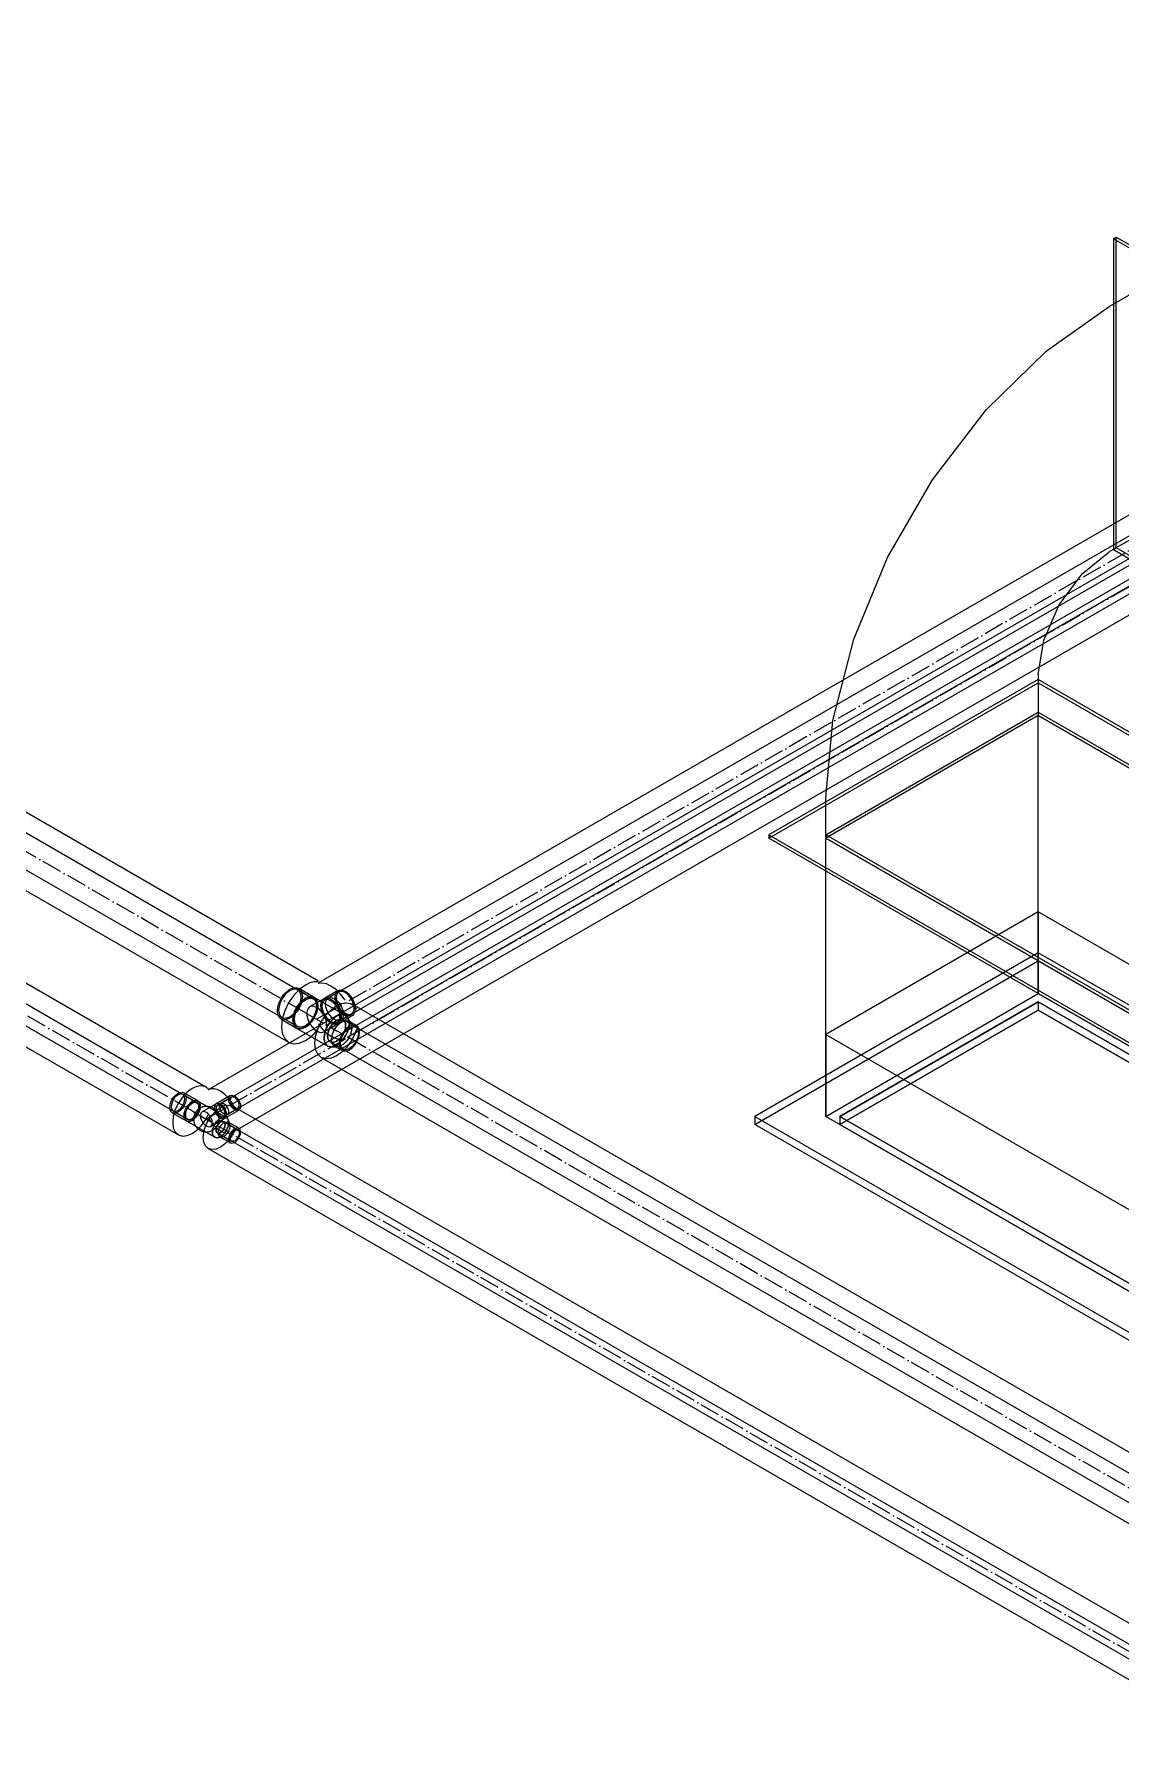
# Model space of a CAD drawing. Header units: millimetres. Extents: x -88595 to 880822, y -1054509 to -148035.
# Drawn here: x 435260 to 435802, y -327239 to -326387 of the extents above; entities that cross this region are included whole.
import ezdxf

# ---------------------------------------------------------------- set-up
doc = ezdxf.new("R2010")
doc.units = ezdxf.units.MM
doc.linetypes.add('$12$ADSK_Осевая', pattern=[14, 10, -2, 0, -2])
for name, color, linetype, lineweight in [('Воздуховоды', 7, 'Continuous', 18), ('Изоляция', 7, 'Continuous', 18), ('Трубопровод', 7, 'Continuous', 18), ('Трубопроводы', 7, 'Continuous', 18)]:
    doc.layers.add(name, color=color, linetype=linetype, lineweight=lineweight)

# ---------------------------------------------------------------- blocks, each defined once
blk = doc.blocks.new('$0$ADSK_МедьПайка_Тройник - Тройник медный-3267817-В_ОВ3_3')
at = {"layer": 'Трубопроводы', "color": 190, "true_color": 0x8000ff}
for p, q in [((-4716.91, 3744.16), (-4722.22, 3747.23)), ((-4716.42, 3745.02), (-4721.72, 3748.08)), ((-4715.15, 3743.14), (-4716.91, 3744.16)), ((-4714.65, 3744), (-4716.42, 3745.02)), ((-4700.51, 3735.84), (-4714.65, 3744)), ((-4705.47, 3742.63), (-4712.54, 3738.55)), ((-4698.4, 3746.71), (-4705.47, 3742.63)), ((-4697.9, 3745.85), (-4703.2, 3742.79)), ((-4700.03, 3737.29), (-4694.73, 3740.35)), ((-4727.47, 3738.12), (-4722.17, 3735.06)), ((-4726.98, 3738.98), (-4721.67, 3735.92)), ((-4722.17, 3735.06), (-4720.4, 3734.04)), ((-4721.67, 3735.92), (-4719.91, 3734.9)), ((-4720.4, 3734.04), (-4706.26, 3725.88)), ((-4708.37, 3731.33), (-4701.3, 3735.41)), ((-4700.03, 3732.58), (-4701.8, 3733.61)), ((-4701.3, 3735.41), (-4694.23, 3739.5)), ((-4694.73, 3729.52), (-4700.03, 3732.58)), ((-4694.23, 3730.38), (-4699.53, 3733.44)), ((-4698.82, 3732.52), (-4699.52, 3734.56)), ((-4704.97, 3728.11), (-4703.2, 3727.09)), ((-4704.66, 3725.66), (-4702.54, 3726.07)), ((-4703.7, 3726.23), (-4698.4, 3723.17)), ((-4703.2, 3727.09), (-4697.9, 3724.02))]:
    blk.add_line(p, q, dxfattribs=at)
for points in [[(-4728.66, 3740.76, 0), (-4728.52, 3742.05, 0), (-4728.12, 3743.42, 0), (-4727.47, 3744.76, 0), (-4726.63, 3746, 0), (-4725.65, 3747.03, 0), (-4724.6, 3747.8, 0), (-4723.54, 3748.25, 0), (-4722.56, 3748.34, 0), (-4721.72, 3748.08, 0), (-4721.08, 3747.48, 0), (-4720.67, 3746.59, 0), (-4720.53, 3745.45, 0)], [(-4720.53, 3745.45, 0), (-4720.67, 3744.16, 0), (-4721.08, 3742.79, 0), (-4721.72, 3741.44, 0), (-4722.56, 3740.21, 0), (-4723.54, 3739.18, 0), (-4724.6, 3738.41, 0), (-4725.65, 3737.96, 0), (-4726.63, 3737.86, 0), (-4727.47, 3738.12, 0), (-4728.12, 3738.72, 0), (-4728.52, 3739.62, 0), (-4728.66, 3740.76, 0)], [(-4721.23, 3745.05, 0), (-4721.35, 3745.99, 0), (-4721.68, 3746.73, 0), (-4722.22, 3747.23, 0), (-4722.91, 3747.44, 0), (-4723.73, 3747.36, 0), (-4724.6, 3746.99, 0), (-4725.47, 3746.35, 0), (-4726.28, 3745.5, 0), (-4726.98, 3744.48, 0), (-4727.51, 3743.36, 0), (-4727.85, 3742.23, 0), (-4727.96, 3741.16, 0)], [(-4727.96, 3741.16, 0), (-4727.85, 3740.22, 0), (-4727.51, 3739.48, 0), (-4726.98, 3738.98, 0), (-4726.28, 3738.77, 0), (-4725.47, 3738.85, 0), (-4724.6, 3739.22, 0), (-4723.73, 3739.85, 0), (-4722.91, 3740.71, 0), (-4722.22, 3741.73, 0), (-4721.68, 3742.84, 0), (-4721.35, 3743.97, 0), (-4721.23, 3745.05, 0)], [(-4721.59, 3736.67, 0), (-4721.45, 3737.97, 0), (-4721.05, 3739.34, 0), (-4720.4, 3740.68, 0), (-4719.56, 3741.91, 0), (-4718.58, 3742.95, 0), (-4717.53, 3743.72, 0), (-4716.47, 3744.16, 0), (-4715.49, 3744.26, 0), (-4714.65, 3744, 0), (-4714, 3743.4, 0), (-4713.6, 3742.5, 0), (-4713.46, 3741.37, 0)], [(-4713.46, 3741.37, 0), (-4713.6, 3742.5, 0), (-4714, 3743.4, 0), (-4714.65, 3744, 0), (-4715.49, 3744.26, 0), (-4716.47, 3744.16, 0), (-4717.53, 3743.72, 0), (-4718.58, 3742.95, 0), (-4719.56, 3741.91, 0), (-4720.4, 3740.68, 0), (-4721.05, 3739.34, 0), (-4721.45, 3737.97, 0), (-4721.59, 3736.67, 0)], [(-4713.46, 3741.37, 0), (-4713.6, 3740.07, 0), (-4714, 3738.71, 0), (-4714.65, 3737.36, 0), (-4715.49, 3736.13, 0), (-4716.47, 3735.09, 0), (-4717.53, 3734.33, 0), (-4718.58, 3733.88, 0), (-4719.56, 3733.78, 0), (-4720.4, 3734.04, 0), (-4721.05, 3734.64, 0), (-4721.45, 3735.54, 0), (-4721.59, 3736.67, 0)], [(-4721.59, 3736.67, 0), (-4721.45, 3735.54, 0), (-4721.05, 3734.64, 0), (-4720.4, 3734.04, 0), (-4719.56, 3733.78, 0), (-4718.58, 3733.88, 0), (-4717.53, 3734.33, 0), (-4716.47, 3735.09, 0), (-4715.49, 3736.13, 0), (-4714.65, 3737.36, 0), (-4714, 3738.71, 0), (-4713.6, 3740.07, 0), (-4713.46, 3741.37, 0)], [(-4720.89, 3737.08, 0), (-4720.78, 3738.15, 0), (-4720.44, 3739.28, 0), (-4719.91, 3740.39, 0), (-4719.21, 3741.41, 0), (-4718.4, 3742.27, 0), (-4717.53, 3742.91, 0), (-4716.65, 3743.28, 0), (-4715.84, 3743.36, 0), (-4715.15, 3743.14, 0), (-4714.61, 3742.65, 0), (-4714.27, 3741.9, 0), (-4714.16, 3740.96, 0)], [(-4714.16, 3740.96, 0), (-4714.27, 3739.89, 0), (-4714.61, 3738.76, 0), (-4715.15, 3737.65, 0), (-4715.84, 3736.63, 0), (-4716.65, 3735.77, 0), (-4717.53, 3735.13, 0), (-4718.4, 3734.76, 0), (-4719.21, 3734.68, 0), (-4719.91, 3734.9, 0), (-4720.44, 3735.39, 0), (-4720.78, 3736.14, 0), (-4720.89, 3737.08, 0)], [(-4704.1, 3734.94, 0), (-4704.11, 3735.16, 0), (-4704.12, 3735.4, 0), (-4704.14, 3735.64, 0), (-4704.18, 3735.89, 0), (-4704.22, 3736.16, 0), (-4704.28, 3736.43, 0), (-4704.36, 3736.71, 0), (-4704.45, 3737, 0), (-4704.56, 3737.3, 0), (-4704.7, 3737.61, 0), (-4704.85, 3737.93, 0), (-4705.03, 3738.24, 0), (-4705.24, 3738.56, 0), (-4705.47, 3738.88, 0), (-4705.74, 3739.19, 0), (-4706.03, 3739.49, 0), (-4706.34, 3739.78, 0), (-4706.68, 3740.04, 0), (-4707.04, 3740.29, 0), (-4707.42, 3740.52, 0), (-4707.81, 3740.71, 0), (-4708.21, 3740.88, 0), (-4708.62, 3741.02, 0), (-4709.03, 3741.13, 0), (-4709.43, 3741.2, 0), (-4709.82, 3741.26, 0), (-4710.2, 3741.28, 0), (-4710.57, 3741.29, 0), (-4710.93, 3741.27, 0), (-4711.26, 3741.24, 0), (-4711.58, 3741.19, 0), (-4711.89, 3741.12, 0), (-4712.18, 3741.05, 0), (-4712.45, 3740.97, 0), (-4712.7, 3740.88, 0), (-4712.94, 3740.78, 0), (-4713.17, 3740.68, 0), (-4713.38, 3740.58, 0), (-4713.58, 3740.47, 0), (-4713.77, 3740.36, 0), (-4713.94, 3740.24, 0), (-4714.11, 3740.13, 0), (-4714.27, 3740.02, 0), (-4714.42, 3739.9, 0), (-4714.56, 3739.78, 0), (-4714.69, 3739.67, 0), (-4714.82, 3739.55, 0), (-4714.94, 3739.43, 0), (-4715.05, 3739.32, 0), (-4715.16, 3739.2, 0), (-4715.27, 3739.08, 0), (-4715.37, 3738.96, 0), (-4715.46, 3738.84, 0), (-4715.56, 3738.72, 0), (-4715.64, 3738.6, 0), (-4715.73, 3738.48, 0), (-4715.81, 3738.35, 0), (-4715.89, 3738.23, 0), (-4715.96, 3738.1, 0), (-4716.03, 3737.97, 0), (-4716.1, 3737.84, 0), (-4716.17, 3737.71, 0), (-4716.23, 3737.58, 0), (-4716.29, 3737.44, 0), (-4716.35, 3737.3, 0), (-4716.4, 3737.16, 0), (-4716.46, 3737.01, 0), (-4716.51, 3736.86, 0), (-4716.55, 3736.7, 0), (-4716.6, 3736.54, 0), (-4716.64, 3736.38, 0), (-4716.68, 3736.21, 0), (-4716.71, 3736.03, 0), (-4716.74, 3735.85, 0), (-4716.76, 3735.67, 0), (-4716.78, 3735.47, 0), (-4716.8, 3735.27, 0), (-4716.8, 3735.06, 0), (-4716.8, 3734.94, 0)], [(-4700.44, 3737.32, 0), (-4700.54, 3738.26, 0), (-4700.83, 3739.25, 0), (-4701.3, 3740.22, 0), (-4701.91, 3741.12, 0), (-4702.62, 3741.87, 0), (-4703.38, 3742.42, 0), (-4704.15, 3742.75, 0), (-4704.86, 3742.82, 0), (-4705.47, 3742.63, 0), (-4705.93, 3742.19, 0), (-4706.23, 3741.54, 0), (-4706.33, 3740.72, 0)], [(-4706.33, 3740.72, 0), (-4706.23, 3741.54, 0), (-4705.93, 3742.19, 0), (-4705.47, 3742.63, 0), (-4704.86, 3742.82, 0), (-4704.15, 3742.75, 0), (-4703.38, 3742.42, 0), (-4702.62, 3741.87, 0), (-4701.91, 3741.12, 0), (-4701.3, 3740.22, 0), (-4700.83, 3739.25, 0), (-4700.54, 3738.26, 0), (-4700.44, 3737.32, 0)], [(-4706.33, 3740.72, 0), (-4706.23, 3739.78, 0), (-4705.93, 3738.79, 0), (-4705.47, 3737.82, 0), (-4704.86, 3736.93, 0), (-4704.15, 3736.18, 0), (-4703.38, 3735.62, 0), (-4702.62, 3735.3, 0), (-4701.91, 3735.23, 0), (-4701.3, 3735.41, 0), (-4700.83, 3735.85, 0), (-4700.54, 3736.5, 0), (-4700.44, 3737.32, 0)], [(-4700.44, 3737.32, 0), (-4700.54, 3736.5, 0), (-4700.83, 3735.85, 0), (-4701.3, 3735.41, 0), (-4701.91, 3735.23, 0), (-4702.62, 3735.3, 0), (-4703.38, 3735.62, 0), (-4704.15, 3736.18, 0), (-4704.86, 3736.93, 0), (-4705.47, 3737.82, 0), (-4705.93, 3738.79, 0), (-4706.23, 3739.78, 0), (-4706.33, 3740.72, 0)], [(-4703.86, 3741.34, 0), (-4703.78, 3741.96, 0), (-4703.56, 3742.46, 0), (-4703.2, 3742.79, 0), (-4702.74, 3742.93, 0), (-4702.2, 3742.88, 0), (-4701.62, 3742.63, 0), (-4701.03, 3742.21, 0), (-4700.49, 3741.64, 0), (-4700.03, 3740.96, 0), (-4699.67, 3740.21, 0), (-4699.45, 3739.46, 0), (-4699.37, 3738.75, 0)], [(-4699.37, 3738.75, 0), (-4699.45, 3738.12, 0), (-4699.67, 3737.62, 0), (-4700.03, 3737.29, 0), (-4700.49, 3737.15, 0), (-4701.03, 3737.2, 0), (-4701.62, 3737.45, 0), (-4702.2, 3737.87, 0), (-4702.74, 3738.44, 0), (-4703.2, 3739.12, 0), (-4703.56, 3739.87, 0), (-4703.78, 3740.62, 0), (-4703.86, 3741.34, 0)], [(-4699.26, 3744.8, 0), (-4699.16, 3745.63, 0), (-4698.86, 3746.28, 0), (-4698.4, 3746.71, 0), (-4697.79, 3746.9, 0), (-4697.07, 3746.83, 0), (-4696.31, 3746.5, 0), (-4695.55, 3745.95, 0), (-4694.84, 3745.2, 0), (-4694.23, 3744.31, 0), (-4693.76, 3743.33, 0), (-4693.47, 3742.34, 0), (-4693.37, 3741.4, 0)], [(-4693.37, 3741.4, 0), (-4693.47, 3740.58, 0), (-4693.76, 3739.93, 0), (-4694.23, 3739.5, 0), (-4694.84, 3739.31, 0), (-4695.55, 3739.38, 0), (-4696.31, 3739.7, 0), (-4697.07, 3740.26, 0), (-4697.79, 3741.01, 0), (-4698.4, 3741.9, 0), (-4698.86, 3742.88, 0), (-4699.16, 3743.87, 0), (-4699.26, 3744.8, 0)], [(-4694.07, 3741.81, 0), (-4694.14, 3742.52, 0), (-4694.37, 3743.28, 0), (-4694.73, 3744.02, 0), (-4695.19, 3744.7, 0), (-4695.73, 3745.27, 0), (-4696.31, 3745.7, 0), (-4696.89, 3745.94, 0), (-4697.44, 3746, 0), (-4697.9, 3745.85, 0), (-4698.26, 3745.52, 0), (-4698.48, 3745.03, 0), (-4698.56, 3744.4, 0)], [(-4698.56, 3744.4, 0), (-4698.48, 3743.68, 0), (-4698.26, 3742.93, 0), (-4697.9, 3742.19, 0), (-4697.44, 3741.51, 0), (-4696.89, 3740.93, 0), (-4696.31, 3740.51, 0), (-4695.73, 3740.26, 0), (-4695.19, 3740.21, 0), (-4694.73, 3740.35, 0), (-4694.37, 3740.68, 0), (-4694.14, 3741.18, 0), (-4694.07, 3741.81, 0)], [(-4716.8, 3734.94, 0), (-4716.8, 3734.71, 0), (-4716.79, 3734.48, 0), (-4716.77, 3734.24, 0), (-4716.73, 3733.98, 0), (-4716.69, 3733.72, 0), (-4716.63, 3733.45, 0), (-4716.55, 3733.16, 0), (-4716.46, 3732.87, 0), (-4716.35, 3732.57, 0), (-4716.21, 3732.26, 0), (-4716.06, 3731.95, 0), (-4715.88, 3731.63, 0), (-4715.67, 3731.32, 0), (-4715.44, 3731, 0), (-4715.17, 3730.69, 0), (-4714.88, 3730.39, 0), (-4714.57, 3730.1, 0), (-4714.23, 3729.83, 0), (-4713.87, 3729.58, 0), (-4713.49, 3729.36, 0), (-4713.1, 3729.16, 0), (-4712.7, 3729, 0), (-4712.29, 3728.86, 0), (-4711.88, 3728.75, 0), (-4711.48, 3728.67, 0), (-4711.09, 3728.62, 0), (-4710.71, 3728.59, 0), (-4710.34, 3728.59, 0), (-4709.98, 3728.61, 0), (-4709.65, 3728.64, 0), (-4709.32, 3728.69, 0), (-4709.02, 3728.75, 0), (-4708.73, 3728.83, 0), (-4708.46, 3728.91, 0), (-4708.21, 3729, 0), (-4707.97, 3729.1, 0), (-4707.74, 3729.2, 0), (-4707.53, 3729.3, 0), (-4707.33, 3729.41, 0), (-4707.14, 3729.52, 0), (-4706.97, 3729.63, 0), (-4706.8, 3729.75, 0), (-4706.64, 3729.86, 0), (-4706.49, 3729.98, 0), (-4706.35, 3730.09, 0), (-4706.22, 3730.21, 0), (-4706.09, 3730.33, 0), (-4705.97, 3730.44, 0), (-4705.85, 3730.56, 0), (-4705.74, 3730.68, 0), (-4705.64, 3730.8, 0), (-4705.54, 3730.92, 0), (-4705.44, 3731.04, 0), (-4705.35, 3731.16, 0), (-4705.27, 3731.28, 0), (-4705.18, 3731.4, 0), (-4705.1, 3731.52, 0), (-4705.02, 3731.65, 0), (-4704.95, 3731.78, 0), (-4704.88, 3731.9, 0), (-4704.81, 3732.03, 0), (-4704.74, 3732.17, 0), (-4704.68, 3732.3, 0), (-4704.62, 3732.44, 0), (-4704.56, 3732.58, 0), (-4704.5, 3732.72, 0), (-4704.45, 3732.87, 0), (-4704.4, 3733.02, 0), (-4704.36, 3733.17, 0), (-4704.31, 3733.33, 0), (-4704.27, 3733.5, 0), (-4704.23, 3733.67, 0), (-4704.2, 3733.84, 0), (-4704.17, 3734.02, 0), (-4704.15, 3734.21, 0), (-4704.13, 3734.41, 0), (-4704.11, 3734.61, 0), (-4704.11, 3734.82, 0), (-4704.1, 3734.94, 0)], [(-4707.51, 3733.24, 0), (-4707.61, 3734.18, 0), (-4707.9, 3735.17, 0), (-4708.37, 3736.14, 0), (-4708.98, 3737.03, 0), (-4709.69, 3737.78, 0), (-4710.45, 3738.34, 0), (-4711.22, 3738.66, 0), (-4711.93, 3738.73, 0), (-4712.54, 3738.55, 0), (-4713.01, 3738.11, 0), (-4713.3, 3737.46, 0), (-4713.4, 3736.64, 0)], [(-4713.4, 3736.64, 0), (-4713.3, 3735.7, 0), (-4713.01, 3734.71, 0), (-4712.54, 3733.74, 0), (-4711.93, 3732.84, 0), (-4711.22, 3732.09, 0), (-4710.45, 3731.54, 0), (-4709.69, 3731.21, 0), (-4708.98, 3731.14, 0), (-4708.37, 3731.33, 0), (-4707.9, 3731.77, 0), (-4707.61, 3732.42, 0), (-4707.51, 3733.24, 0)], [(-4699.32, 3733.2, 0), (-4699.46, 3734.34, 0), (-4699.86, 3735.24, 0), (-4700.51, 3735.84, 0), (-4701.35, 3736.1, 0), (-4702.33, 3736, 0), (-4703.38, 3735.55, 0), (-4704.44, 3734.78, 0), (-4705.42, 3733.75, 0), (-4706.26, 3732.52, 0), (-4706.9, 3731.17, 0), (-4707.31, 3729.8, 0), (-4707.45, 3728.51, 0)], [(-4707.45, 3728.51, 0), (-4707.31, 3729.8, 0), (-4706.9, 3731.17, 0), (-4706.26, 3732.52, 0), (-4705.42, 3733.75, 0), (-4704.44, 3734.78, 0), (-4703.38, 3735.55, 0), (-4702.33, 3736, 0), (-4701.35, 3736.1, 0), (-4700.51, 3735.84, 0), (-4699.86, 3735.24, 0), (-4699.46, 3734.34, 0), (-4699.32, 3733.2, 0)], [(-4707.45, 3728.51, 0), (-4707.31, 3727.37, 0), (-4706.9, 3726.48, 0), (-4706.26, 3725.88, 0), (-4705.42, 3725.62, 0), (-4704.44, 3725.71, 0), (-4703.38, 3726.16, 0), (-4702.33, 3726.93, 0), (-4701.35, 3727.96, 0), (-4700.51, 3729.2, 0), (-4699.86, 3730.54, 0), (-4699.46, 3731.91, 0), (-4699.32, 3733.2, 0)], [(-4699.32, 3733.2, 0), (-4699.46, 3731.91, 0), (-4699.86, 3730.54, 0), (-4700.51, 3729.2, 0), (-4701.35, 3727.96, 0), (-4702.33, 3726.93, 0), (-4703.38, 3726.16, 0), (-4704.44, 3725.71, 0), (-4705.42, 3725.62, 0), (-4706.26, 3725.88, 0), (-4706.9, 3726.48, 0), (-4707.31, 3727.37, 0), (-4707.45, 3728.51, 0)], [(-4701.14, 3732.15, 0), (-4701.22, 3732.78, 0), (-4701.44, 3733.27, 0), (-4701.8, 3733.61, 0), (-4702.26, 3733.75, 0), (-4702.8, 3733.7, 0), (-4703.38, 3733.45, 0), (-4703.96, 3733.02, 0), (-4704.51, 3732.45, 0), (-4704.97, 3731.77, 0), (-4705.33, 3731.03, 0), (-4705.55, 3730.27, 0), (-4705.63, 3729.56, 0)], [(-4705.63, 3729.56, 0), (-4705.55, 3728.93, 0), (-4705.33, 3728.44, 0), (-4704.97, 3728.11, 0), (-4704.51, 3727.96, 0), (-4703.96, 3728.02, 0), (-4703.38, 3728.26, 0), (-4702.8, 3728.69, 0), (-4702.26, 3729.26, 0), (-4701.8, 3729.94, 0), (-4701.44, 3730.68, 0), (-4701.22, 3731.44, 0), (-4701.14, 3732.15, 0)], [(-4704.56, 3728.13, 0), (-4704.38, 3729.4, 0), (-4703.87, 3730.72, 0), (-4703.09, 3731.93, 0), (-4702.13, 3732.89, 0), (-4701.1, 3733.48, 0), (-4700.14, 3733.63, 0), (-4699.36, 3733.32, 0), (-4698.85, 3732.6, 0), (-4698.67, 3731.54, 0)], [(-4698.67, 3731.54, 0), (-4698.85, 3730.27, 0), (-4699.36, 3728.95, 0), (-4700.14, 3727.74, 0), (-4701.1, 3726.78, 0), (-4702.13, 3726.19, 0), (-4703.09, 3726.04, 0), (-4703.87, 3726.35, 0), (-4704.38, 3727.07, 0), (-4704.56, 3728.13, 0)], [(-4693.37, 3728.47, 0), (-4693.47, 3729.3, 0), (-4693.76, 3729.95, 0), (-4694.23, 3730.38, 0), (-4694.84, 3730.57, 0), (-4695.55, 3730.5, 0), (-4696.31, 3730.17, 0), (-4697.07, 3729.62, 0), (-4697.79, 3728.87, 0), (-4698.4, 3727.98, 0), (-4698.86, 3727, 0), (-4699.16, 3726.01, 0), (-4699.26, 3725.07, 0)], [(-4699.26, 3725.07, 0), (-4699.16, 3724.25, 0), (-4698.86, 3723.6, 0), (-4698.4, 3723.17, 0), (-4697.79, 3722.98, 0), (-4697.07, 3723.05, 0), (-4696.31, 3723.37, 0), (-4695.55, 3723.93, 0), (-4694.84, 3724.68, 0), (-4694.23, 3725.57, 0), (-4693.76, 3726.55, 0), (-4693.47, 3727.54, 0), (-4693.37, 3728.47, 0)], [(-4698.56, 3725.48, 0), (-4698.48, 3726.19, 0), (-4698.26, 3726.95, 0), (-4697.9, 3727.69, 0), (-4697.44, 3728.37, 0), (-4696.89, 3728.94, 0), (-4696.31, 3729.37, 0), (-4695.73, 3729.61, 0), (-4695.19, 3729.67, 0), (-4694.73, 3729.52, 0), (-4694.37, 3729.19, 0), (-4694.14, 3728.7, 0), (-4694.07, 3728.07, 0)], [(-4694.07, 3728.07, 0), (-4694.14, 3727.35, 0), (-4694.37, 3726.6, 0), (-4694.73, 3725.86, 0), (-4695.19, 3725.18, 0), (-4695.73, 3724.6, 0), (-4696.31, 3724.18, 0), (-4696.89, 3723.93, 0), (-4697.44, 3723.88, 0), (-4697.9, 3724.02, 0), (-4698.26, 3724.35, 0), (-4698.48, 3724.85, 0), (-4698.56, 3725.48, 0)]]:
    blk.add_polyline3d(points, dxfattribs=at)
blk = doc.blocks.new('$0$ADSK_МедьПайка_Тройник - Тройник медный-3267808-В_ОВ3_3')
at = {"layer": 'Трубопроводы', "color": 134, "true_color": 0x00a6a6}
for p, q in [((-4658.45, 3795.73), (-4664.82, 3799.41)), ((-4658.01, 3796.5), (-4664.37, 3800.18)), ((-4651.86, 3795.06), (-4658.93, 3790.98)), ((-4657.04, 3794.92), (-4658.45, 3795.73)), ((-4656.6, 3795.69), (-4658.01, 3796.5)), ((-4641.04, 3786.71), (-4656.6, 3795.69)), ((-4644.79, 3799.14), (-4651.86, 3795.06)), ((-4644.39, 3798.44), (-4649.69, 3795.38)), ((-4673.2, 3784.88), (-4666.84, 3781.21)), ((-4672.76, 3785.66), (-4666.39, 3781.98)), ((-4651.77, 3778.57), (-4644.7, 3782.66)), ((-4644.7, 3782.66), (-4637.63, 3786.74)), ((-4643.34, 3784.38), (-4638.04, 3787.44)), ((-4639.8, 3783.13), (-4642.28, 3784.56)), ((-4638.4, 3782.77), (-4639.81, 3785.4)), ((-4635.91, 3780.88), (-4639.8, 3783.13)), ((-4635.51, 3781.59), (-4639.4, 3783.83)), ((-4666.84, 3781.21), (-4665.43, 3780.39)), ((-4666.39, 3781.98), (-4664.98, 3781.16)), ((-4665.43, 3780.39), (-4649.87, 3771.41)), ((-4648.63, 3773.56), (-4646.15, 3772.13)), ((-4648.12, 3771), (-4645.14, 3771.1)), ((-4646.56, 3771.43), (-4642.67, 3769.18)), ((-4646.15, 3772.13), (-4642.26, 3769.89))]:
    blk.add_line(p, q, dxfattribs=at)
for points in [[(-4675.03, 3788.93, 0), (-4674.82, 3790.92, 0), (-4674.2, 3793.01, 0), (-4673.2, 3795.08, 0), (-4671.91, 3796.97, 0), (-4670.4, 3798.56, 0), (-4668.79, 3799.74, 0), (-4667.17, 3800.43, 0), (-4665.67, 3800.58, 0), (-4664.37, 3800.18, 0), (-4663.38, 3799.26, 0), (-4662.76, 3797.88, 0), (-4662.54, 3796.14, 0)], [(-4663.17, 3795.77, 0), (-4663.37, 3797.34, 0), (-4663.93, 3798.58, 0), (-4664.82, 3799.41, 0), (-4665.98, 3799.77, 0), (-4667.34, 3799.63, 0), (-4668.79, 3799.01, 0), (-4670.24, 3797.95, 0), (-4671.6, 3796.53, 0), (-4672.76, 3794.82, 0), (-4673.65, 3792.97, 0), (-4674.21, 3791.08, 0), (-4674.4, 3789.29, 0)], [(-4646.27, 3795.86, 0), (-4646.1, 3797.28, 0), (-4645.6, 3798.39, 0), (-4644.79, 3799.14, 0), (-4643.74, 3799.46, 0), (-4642.52, 3799.34, 0), (-4641.21, 3798.79, 0), (-4639.9, 3797.83, 0), (-4638.68, 3796.54, 0), (-4637.63, 3795.01, 0), (-4636.83, 3793.33, 0), (-4636.32, 3791.63, 0), (-4636.15, 3790.02, 0)], [(-4662.54, 3796.14, 0), (-4662.76, 3794.15, 0), (-4663.38, 3792.05, 0), (-4664.37, 3789.98, 0), (-4665.67, 3788.09, 0), (-4667.17, 3786.5, 0), (-4668.79, 3785.32, 0), (-4670.4, 3784.63, 0), (-4671.91, 3784.49, 0), (-4673.2, 3784.88, 0), (-4674.2, 3785.81, 0), (-4674.82, 3787.18, 0), (-4675.03, 3788.93, 0)], [(-4674.4, 3789.29, 0), (-4674.21, 3787.72, 0), (-4673.65, 3786.48, 0), (-4672.76, 3785.66, 0), (-4671.6, 3785.3, 0), (-4670.24, 3785.43, 0), (-4668.79, 3786.05, 0), (-4667.34, 3787.11, 0), (-4665.98, 3788.54, 0), (-4664.82, 3790.24, 0), (-4663.93, 3792.1, 0), (-4663.37, 3793.98, 0), (-4663.17, 3795.77, 0)], [(-4667.25, 3784.44, 0), (-4667.04, 3786.43, 0), (-4666.42, 3788.52, 0), (-4665.43, 3790.59, 0), (-4664.13, 3792.48, 0), (-4662.63, 3794.07, 0), (-4661.01, 3795.25, 0), (-4659.39, 3795.94, 0), (-4657.89, 3796.09, 0), (-4656.6, 3795.69, 0), (-4655.6, 3794.77, 0), (-4654.98, 3793.39, 0), (-4654.77, 3791.65, 0)], [(-4654.77, 3791.65, 0), (-4654.98, 3793.39, 0), (-4655.6, 3794.77, 0), (-4656.6, 3795.69, 0), (-4657.89, 3796.09, 0), (-4659.39, 3795.94, 0), (-4661.01, 3795.25, 0), (-4662.63, 3794.07, 0), (-4664.13, 3792.48, 0), (-4665.43, 3790.59, 0), (-4666.42, 3788.52, 0), (-4667.04, 3786.43, 0), (-4667.25, 3784.44, 0)], [(-4654.77, 3791.65, 0), (-4654.98, 3789.66, 0), (-4655.6, 3787.56, 0), (-4656.6, 3785.49, 0), (-4657.89, 3783.6, 0), (-4659.39, 3782.01, 0), (-4661.01, 3780.83, 0), (-4662.63, 3780.14, 0), (-4664.13, 3779.99, 0), (-4665.43, 3780.39, 0), (-4666.42, 3781.31, 0), (-4667.04, 3782.69, 0), (-4667.25, 3784.44, 0)], [(-4667.25, 3784.44, 0), (-4667.04, 3782.69, 0), (-4666.42, 3781.31, 0), (-4665.43, 3780.39, 0), (-4664.13, 3779.99, 0), (-4662.63, 3780.14, 0), (-4661.01, 3780.83, 0), (-4659.39, 3782.01, 0), (-4657.89, 3783.6, 0), (-4656.6, 3785.49, 0), (-4655.6, 3787.56, 0), (-4654.98, 3789.66, 0), (-4654.77, 3791.65, 0)], [(-4666.62, 3784.8, 0), (-4666.43, 3786.59, 0), (-4665.87, 3788.48, 0), (-4664.98, 3790.33, 0), (-4663.82, 3792.03, 0), (-4662.46, 3793.46, 0), (-4661.01, 3794.52, 0), (-4659.56, 3795.14, 0), (-4658.2, 3795.28, 0), (-4657.04, 3794.92, 0), (-4656.15, 3794.09, 0), (-4655.59, 3792.85, 0), (-4655.4, 3791.28, 0)], [(-4655.4, 3791.28, 0), (-4655.59, 3789.49, 0), (-4656.15, 3787.61, 0), (-4657.04, 3785.75, 0), (-4658.2, 3784.05, 0), (-4659.56, 3782.62, 0), (-4661.01, 3781.56, 0), (-4662.46, 3780.94, 0), (-4663.82, 3780.81, 0), (-4664.98, 3781.16, 0), (-4665.87, 3781.99, 0), (-4666.43, 3783.23, 0), (-4666.62, 3784.8, 0)], [(-4650.29, 3781.85, 0), (-4650.46, 3783.46, 0), (-4650.97, 3785.17, 0), (-4651.77, 3786.84, 0), (-4652.82, 3788.38, 0), (-4654.04, 3789.67, 0), (-4655.35, 3790.62, 0), (-4656.66, 3791.18, 0), (-4657.88, 3791.3, 0), (-4658.93, 3790.98, 0), (-4659.74, 3790.23, 0), (-4660.24, 3789.11, 0), (-4660.42, 3787.7, 0)], [(-4643.22, 3785.93, 0), (-4643.39, 3787.55, 0), (-4643.9, 3789.25, 0), (-4644.7, 3790.92, 0), (-4645.75, 3792.46, 0), (-4646.97, 3793.75, 0), (-4648.28, 3794.7, 0), (-4649.59, 3795.26, 0), (-4650.81, 3795.38, 0), (-4651.86, 3795.06, 0), (-4652.67, 3794.31, 0), (-4653.17, 3793.19, 0), (-4653.35, 3791.78, 0)], [(-4653.35, 3791.78, 0), (-4653.17, 3793.19, 0), (-4652.67, 3794.31, 0), (-4651.86, 3795.06, 0), (-4650.81, 3795.38, 0), (-4649.59, 3795.26, 0), (-4648.28, 3794.7, 0), (-4646.97, 3793.75, 0), (-4645.75, 3792.46, 0), (-4644.7, 3790.92, 0), (-4643.9, 3789.25, 0), (-4643.39, 3787.55, 0), (-4643.22, 3785.93, 0)], [(-4653.35, 3791.78, 0), (-4653.17, 3790.17, 0), (-4652.67, 3788.47, 0), (-4651.86, 3786.79, 0), (-4650.81, 3785.26, 0), (-4649.59, 3783.97, 0), (-4648.28, 3783.01, 0), (-4646.97, 3782.45, 0), (-4645.75, 3782.33, 0), (-4644.7, 3782.66, 0), (-4643.9, 3783.4, 0), (-4643.39, 3784.52, 0), (-4643.22, 3785.93, 0)], [(-4643.22, 3785.93, 0), (-4643.39, 3784.52, 0), (-4643.9, 3783.4, 0), (-4644.7, 3782.66, 0), (-4645.75, 3782.33, 0), (-4646.97, 3782.45, 0), (-4648.28, 3783.01, 0), (-4649.59, 3783.97, 0), (-4650.81, 3785.26, 0), (-4651.86, 3786.79, 0), (-4652.67, 3788.47, 0), (-4653.17, 3790.17, 0), (-4653.35, 3791.78, 0)], [(-4651, 3792.47, 0), (-4650.85, 3793.72, 0), (-4650.4, 3794.72, 0), (-4649.69, 3795.38, 0), (-4648.76, 3795.66, 0), (-4647.68, 3795.56, 0), (-4646.51, 3795.06, 0), (-4645.35, 3794.22, 0), (-4644.27, 3793.07, 0), (-4643.34, 3791.71, 0), (-4642.63, 3790.23, 0), (-4642.18, 3788.72, 0), (-4642.02, 3787.29, 0)], [(-4642.02, 3787.29, 0), (-4642.18, 3786.03, 0), (-4642.63, 3785.04, 0), (-4643.34, 3784.38, 0), (-4644.27, 3784.09, 0), (-4645.35, 3784.2, 0), (-4646.51, 3784.69, 0), (-4647.68, 3785.54, 0), (-4648.76, 3786.68, 0), (-4649.69, 3788.05, 0), (-4650.4, 3789.53, 0), (-4650.85, 3791.04, 0), (-4651, 3792.47, 0)], [(-4636.15, 3790.02, 0), (-4636.32, 3788.6, 0), (-4636.83, 3787.49, 0), (-4637.63, 3786.74, 0), (-4638.68, 3786.42, 0), (-4639.9, 3786.54, 0), (-4641.21, 3787.09, 0), (-4642.52, 3788.05, 0), (-4643.74, 3789.34, 0), (-4644.79, 3790.87, 0), (-4645.6, 3792.55, 0), (-4646.1, 3794.25, 0), (-4646.27, 3795.86, 0)], [(-4636.72, 3790.35, 0), (-4636.87, 3791.78, 0), (-4637.32, 3793.29, 0), (-4638.04, 3794.77, 0), (-4638.97, 3796.13, 0), (-4640.05, 3797.28, 0), (-4641.21, 3798.12, 0), (-4642.37, 3798.62, 0), (-4643.46, 3798.73, 0), (-4644.39, 3798.44, 0), (-4645.1, 3797.78, 0), (-4645.55, 3796.79, 0), (-4645.7, 3795.53, 0)], [(-4645.7, 3795.53, 0), (-4645.55, 3794.1, 0), (-4645.1, 3792.59, 0), (-4644.39, 3791.11, 0), (-4643.46, 3789.75, 0), (-4642.37, 3788.6, 0), (-4641.21, 3787.76, 0), (-4640.05, 3787.26, 0), (-4638.97, 3787.15, 0), (-4638.04, 3787.44, 0), (-4637.32, 3788.1, 0), (-4636.87, 3789.09, 0), (-4636.72, 3790.35, 0)], [(-4660.42, 3787.7, 0), (-4660.24, 3786.09, 0), (-4659.74, 3784.38, 0), (-4658.93, 3782.71, 0), (-4657.88, 3781.17, 0), (-4656.66, 3779.88, 0), (-4655.35, 3778.93, 0), (-4654.04, 3778.37, 0), (-4652.82, 3778.25, 0), (-4651.77, 3778.57, 0), (-4650.97, 3779.32, 0), (-4650.46, 3780.44, 0), (-4650.29, 3781.85, 0)], [(-4639.21, 3782.66, 0), (-4639.42, 3784.41, 0), (-4640.05, 3785.79, 0), (-4641.04, 3786.71, 0), (-4642.33, 3787.11, 0), (-4643.84, 3786.96, 0), (-4645.45, 3786.27, 0), (-4647.07, 3785.09, 0), (-4648.58, 3783.5, 0), (-4649.87, 3781.61, 0), (-4650.86, 3779.54, 0), (-4651.48, 3777.44, 0), (-4651.7, 3775.45, 0)], [(-4651.7, 3775.45, 0), (-4651.48, 3777.44, 0), (-4650.86, 3779.54, 0), (-4649.87, 3781.61, 0), (-4648.58, 3783.5, 0), (-4647.07, 3785.09, 0), (-4645.45, 3786.27, 0), (-4643.84, 3786.96, 0), (-4642.33, 3787.11, 0), (-4641.04, 3786.71, 0), (-4640.05, 3785.79, 0), (-4639.42, 3784.41, 0), (-4639.21, 3782.66, 0)], [(-4651.7, 3775.45, 0), (-4651.48, 3773.71, 0), (-4650.86, 3772.33, 0), (-4649.87, 3771.41, 0), (-4648.58, 3771.01, 0), (-4647.07, 3771.16, 0), (-4645.45, 3771.85, 0), (-4643.84, 3773.03, 0), (-4642.33, 3774.62, 0), (-4641.04, 3776.51, 0), (-4640.05, 3778.58, 0), (-4639.42, 3780.68, 0), (-4639.21, 3782.66, 0)], [(-4639.21, 3782.66, 0), (-4639.42, 3780.68, 0), (-4640.05, 3778.58, 0), (-4641.04, 3776.51, 0), (-4642.33, 3774.62, 0), (-4643.84, 3773.03, 0), (-4645.45, 3771.85, 0), (-4647.07, 3771.16, 0), (-4648.58, 3771.01, 0), (-4649.87, 3771.41, 0), (-4650.86, 3772.33, 0), (-4651.48, 3773.71, 0), (-4651.7, 3775.45, 0)], [(-4640.96, 3781.65, 0), (-4641.12, 3782.91, 0), (-4641.57, 3783.9, 0), (-4642.28, 3784.56, 0), (-4643.21, 3784.85, 0), (-4644.29, 3784.74, 0), (-4645.45, 3784.24, 0), (-4646.62, 3783.4, 0), (-4647.7, 3782.25, 0), (-4648.63, 3780.89, 0), (-4649.34, 3779.41, 0), (-4649.79, 3777.9, 0), (-4649.94, 3776.47, 0)], [(-4648.04, 3774.71, 0), (-4647.74, 3776.88, 0), (-4646.86, 3779.15, 0), (-4645.51, 3781.23, 0), (-4643.86, 3782.88, 0), (-4642.1, 3783.9, 0), (-4640.45, 3784.16, 0), (-4639.1, 3783.63, 0), (-4638.22, 3782.38, 0), (-4637.92, 3780.55, 0)], [(-4649.94, 3776.47, 0), (-4649.79, 3775.21, 0), (-4649.34, 3774.22, 0), (-4648.63, 3773.56, 0), (-4647.7, 3773.27, 0), (-4646.62, 3773.38, 0), (-4645.45, 3773.87, 0), (-4644.29, 3774.72, 0), (-4643.21, 3775.87, 0), (-4642.28, 3777.23, 0), (-4641.57, 3778.71, 0), (-4641.12, 3780.22, 0), (-4640.96, 3781.65, 0)], [(-4637.92, 3780.55, 0), (-4638.22, 3778.38, 0), (-4639.1, 3776.11, 0), (-4640.45, 3774.03, 0), (-4642.1, 3772.38, 0), (-4643.86, 3771.37, 0), (-4645.51, 3771.11, 0), (-4646.86, 3771.63, 0), (-4647.74, 3772.89, 0), (-4648.04, 3774.71, 0)], [(-4634.03, 3778.31, 0), (-4634.2, 3779.72, 0), (-4634.71, 3780.84, 0), (-4635.51, 3781.59, 0), (-4636.56, 3781.91, 0), (-4637.78, 3781.79, 0), (-4639.09, 3781.23, 0), (-4640.4, 3780.28, 0), (-4641.62, 3778.99, 0), (-4642.67, 3777.45, 0), (-4643.47, 3775.78, 0), (-4643.98, 3774.07, 0), (-4644.15, 3772.46, 0)], [(-4644.15, 3772.46, 0), (-4643.98, 3771.05, 0), (-4643.47, 3769.93, 0), (-4642.67, 3769.18, 0), (-4641.62, 3768.86, 0), (-4640.4, 3768.98, 0), (-4639.09, 3769.54, 0), (-4637.78, 3770.49, 0), (-4636.56, 3771.78, 0), (-4635.51, 3773.32, 0), (-4634.71, 3774.99, 0), (-4634.2, 3776.7, 0), (-4634.03, 3778.31, 0)], [(-4643.58, 3772.79, 0), (-4643.43, 3774.22, 0), (-4642.98, 3775.73, 0), (-4642.26, 3777.22, 0), (-4641.33, 3778.58, 0), (-4640.25, 3779.72, 0), (-4639.09, 3780.57, 0), (-4637.93, 3781.06, 0), (-4636.84, 3781.17, 0), (-4635.91, 3780.88, 0), (-4635.2, 3780.22, 0), (-4634.75, 3779.23, 0), (-4634.6, 3777.98, 0)], [(-4634.6, 3777.98, 0), (-4634.75, 3776.55, 0), (-4635.2, 3775.04, 0), (-4635.91, 3773.55, 0), (-4636.84, 3772.19, 0), (-4637.93, 3771.05, 0), (-4639.09, 3770.2, 0), (-4640.25, 3769.71, 0), (-4641.33, 3769.6, 0), (-4642.26, 3769.89, 0), (-4642.98, 3770.55, 0), (-4643.43, 3771.54, 0), (-4643.58, 3772.79, 0)]]:
    blk.add_polyline3d(points, dxfattribs=at)
blk = doc.blocks.new('$0$ADSK_Решетка вентиляционная жалюзийная_Приточная2 - Решетка приточная_Однорядная-V114-В_ОВ3_3')
at = {"layer": 'Воздуховоды', "color": 140, "true_color": 0x1bb3e4}
for p, q in [((-10164.45, 7226.87), (-10270.51, 7165.63)), ((-9740.18, 6981.92), (-10164.45, 7226.87)), ((-10164.45, 7226.87), (-10164.45, 7186.04)), ((-10164.45, 7206.45), (-10305.87, 7124.8)), ((-10305.87, 7120.72), (-10164.45, 7202.37)), ((-9704.83, 6941.09), (-10164.45, 7206.45)), ((-10164.45, 7206.45), (-10164.45, 7202.37)), ((-10164.45, 7202.37), (-9704.83, 6937.01)), ((-10270.51, 7124.8), (-10164.45, 7186.04)), ((-10263.44, 7124.8), (-10164.45, 7181.96)), ((-10164.45, 7181.96), (-10263.44, 7124.8)), ((-10164.45, 7186.04), (-9740.18, 6941.09)), ((-10164.45, 7181.96), (-9747.25, 6941.09)), ((-10164.45, 7181.96), (-10164.45, 7177.88)), ((-9747.25, 6941.09), (-10164.45, 7181.96)), ((-10164.45, 7181.96), (-10164.45, 7177.88)), ((-10164.45, 7177.88), (-10263.44, 7120.72)), ((-10263.44, 7120.72), (-10164.45, 7177.88)), ((-9747.25, 6937.01), (-10164.45, 7177.88)), ((-10164.45, 7177.88), (-9747.25, 6937.01)), ((-10270.51, 7165.63), (-9846.25, 6920.68)), ((-10270.51, 7165.63), (-10270.51, 7124.8)), ((-10305.87, 7124.8), (-9846.25, 6859.44)), ((-10305.87, 7124.8), (-10305.87, 7120.72)), ((-9846.25, 6879.86), (-10270.51, 7124.8)), ((-9846.25, 6883.94), (-10263.44, 7124.8)), ((-10263.44, 7124.8), (-10263.44, 7120.72)), ((-10263.44, 7124.8), (-9846.25, 6883.94)), ((-10263.44, 7124.8), (-10263.44, 7120.72)), ((-9846.25, 6855.36), (-10305.87, 7120.72)), ((-10263.44, 7120.72), (-9846.25, 6879.86)), ((-9846.25, 6879.86), (-10263.44, 7120.72))]:
    blk.add_line(p, q, dxfattribs=at)
blk = doc.blocks.new('$0$ADSK_Отвод_Прямоугольный1 - Стандарт-4055408-В_ОВ3_3')
at = {"layer": 'Воздуховоды', "color": 140, "true_color": 0x1bb3e4}
for p, q in [((-10126.97, 7562.85), (-10125.55, 7563.67)), ((-9674.42, 7301.58), (-10126.97, 7562.85)), ((-10126.97, 7562.85), (-10126.97, 7407.72)), ((-10125.55, 7408.54), (-10125.55, 7563.67)), ((-10125.55, 7563.67), (-9673.01, 7302.39)), ((-10129.09, 7528.97), (-10111.41, 7539.18)), ((-10111.41, 7416.7), (-10129.09, 7406.5)), ((-10126.97, 7407.72), (-10125.55, 7408.54)), ((-10126.97, 7407.72), (-9674.42, 7146.44)), ((-9673.01, 7147.26), (-10125.55, 7408.54)), ((-10164.45, 7345.26), (-10164.45, 7324.85)), ((-10164.45, 7342.81), (-10298.8, 7265.24)), ((-10298.8, 7263.61), (-10164.45, 7341.18)), ((-9711.9, 7081.53), (-10164.45, 7342.81)), ((-10164.45, 7342.81), (-10164.45, 7341.18)), ((-10164.45, 7341.18), (-9711.9, 7079.9)), ((-10270.51, 7265.24), (-10164.45, 7326.48)), ((-10164.45, 7326.48), (-9740.18, 7081.53)), ((-10164.45, 7326.48), (-10164.45, 7324.85)), ((-10164.45, 7324.85), (-10270.51, 7263.61)), ((-10164.45, 7324.85), (-10270.51, 7263.61)), ((-10164.45, 7324.85), (-9740.18, 7079.9)), ((-9740.18, 7079.9), (-10164.45, 7324.85)), ((-10270.51, 7263.61), (-10270.51, 7284.02)), ((-10298.8, 7265.24), (-9846.25, 7003.96)), ((-10298.8, 7265.24), (-10298.8, 7263.61)), ((-9846.25, 7002.33), (-10298.8, 7263.61)), ((-9846.25, 7020.29), (-10270.51, 7265.24)), ((-10270.51, 7265.24), (-10270.51, 7263.61)), ((-9846.25, 7018.66), (-10270.51, 7263.61)), ((-10270.51, 7263.61), (-9846.25, 7018.66))]:
    blk.add_line(p, q, dxfattribs=at)
for points in [[(-10270.51, 7284.02, 0), (-10266.97, 7322.41, 0), (-10256.51, 7362.96, 0), (-10239.66, 7403.65, 0), (-10217.27, 7442.44, 0), (-10190.45, 7477.37, 0), (-10160.56, 7506.71, 0), (-10129.09, 7528.97, 0)], [(-10164.45, 7345.26, 0), (-10161.75, 7362.43, 0), (-10154.09, 7380.1, 0), (-10142.62, 7395.58, 0), (-10129.09, 7406.5, 0)]]:
    blk.add_polyline3d(points, dxfattribs=at)

msp = doc.modelspace()

# ---------------------------------------------------------------- linework, layer by layer
at = {"layer": 'Воздуховоды', "color": 140, "true_color": 0x1bb3e4}
for p, q in [((435760.72, -326726.81), (435654.66, -326788.05)), ((436184.99, -326971.76), (435760.72, -326726.81)), ((435760.72, -326865.61), (435760.72, -326726.81)), ((435654.66, -326788.05), (436078.92, -327032.99)), ((435654.66, -326926.85), (435654.66, -326788.05)), ((435654.66, -326926.85), (435760.72, -326865.61)), ((435760.72, -326865.61), (436184.99, -327110.56)), ((436078.92, -327171.8), (435654.66, -326926.85))]:
    msp.add_line(p, q, dxfattribs=at)
at = {"layer": 'Изоляция', "color": 134, "true_color": 0x00a6a6}
for p, q in [((435401.63, -326859.32), (433224.94, -325602.61)), ((433205.99, -325630.79), (435386.7, -326889.82)), ((436992.93, -325941.5), (435401.63, -326860.23)), ((435416.18, -326887.28), (437008.28, -325968.08)), ((438546.82, -328677.03), (435418.4, -326870.84)), ((435403.05, -326897.43), (438531.47, -328703.62))]:
    msp.add_line(p, q, dxfattribs=at)
at = {"layer": 'Изоляция', "color": 190, "true_color": 0x8000ff}
for p, q in [((435345.54, -326912.26), (433166.66, -325654.28)), ((433149.65, -325676.23), (435331.78, -326936.09)), ((436971.85, -325975.36), (435346.71, -326913.63)), ((435358.89, -326934.72), (436984.02, -325996.44)), ((438501.36, -328736.1), (435358.89, -326921.79)), ((435346.71, -326942.88), (438489.18, -328757.19))]:
    msp.add_line(p, q, dxfattribs=at)
at = {"layer": 'Изоляция', "color": 134, "true_color": 0x00a6a6}
for points in [[(435401.42, -326859.74, 0), (435399.45, -326859.76, 0), (435397.36, -326860.29, 0), (435395.17, -326861.32, 0)], [(435395.17, -326861.32, 0), (435392.07, -326863.58, 0), (435389.18, -326866.63, 0), (435386.7, -326870.26, 0), (435384.8, -326874.23, 0), (435383.6, -326878.25, 0), (435383.19, -326882.07, 0)], [(435407.9, -326861.8, 0), (435405.63, -326860.77, 0), (435403.46, -326860.34, 0), (435401.49, -326860.52, 0)], [(435414.97, -326868.91, 0), (435412.85, -326866.03, 0), (435410.45, -326863.62, 0), (435407.9, -326861.8, 0)], [(435399.88, -326890.4, 0), (435400.25, -326886.94, 0), (435401.33, -326883.29, 0), (435403.05, -326879.7, 0), (435405.3, -326876.41, 0), (435407.92, -326873.65, 0), (435410.73, -326871.6, 0)], [(435410.73, -326871.6, 0), (435413.2, -326870.5, 0), (435415.54, -326870.12, 0), (435417.63, -326870.48, 0), (435419.36, -326871.55, 0), (435420.63, -326873.28, 0)], [(435383.19, -326882.07, 0), (435383.6, -326885.41, 0), (435384.8, -326888.06, 0), (435386.7, -326889.82, 0), (435389.18, -326890.59, 0), (435392.07, -326890.3, 0), (435395.17, -326888.98, 0)], [(435395.17, -326888.98, 0), (435397.36, -326887.49, 0), (435399.45, -326885.6, 0), (435401.42, -326883.35, 0)], [(435401.49, -326880.75, 0), (435403.46, -326883.21, 0), (435405.63, -326885.28, 0), (435407.9, -326886.87, 0)], [(435420.63, -326883.56, 0), (435419.36, -326886.76, 0), (435417.63, -326889.82, 0), (435415.54, -326892.59, 0), (435413.2, -326894.91, 0), (435410.73, -326896.67, 0)], [(435410.73, -326896.67, 0), (435407.92, -326897.86, 0), (435405.3, -326898.12, 0), (435403.05, -326897.43, 0), (435401.33, -326895.83, 0), (435400.25, -326893.43, 0), (435399.88, -326890.4, 0)], [(435407.9, -326886.87, 0), (435410.45, -326887.99, 0), (435412.85, -326888.35, 0), (435414.97, -326887.93, 0)]]:
    msp.add_polyline3d(points, dxfattribs=at)
at = {"layer": 'Изоляция', "color": 190, "true_color": 0x8000ff}
for points in [[(435338.66, -326912.94, 0), (435336.14, -326914.77, 0), (435333.79, -326917.25, 0), (435331.78, -326920.2, 0), (435330.23, -326923.42, 0), (435329.26, -326926.69, 0), (435328.93, -326929.79, 0)], [(435346.65, -326913.15, 0), (435345.09, -326912.03, 0), (435343.17, -326911.61, 0), (435340.98, -326911.92, 0), (435338.66, -326912.94, 0)], [(435352.8, -326914.23, 0), (435351.06, -326913.43, 0), (435349.39, -326913.08, 0), (435347.87, -326913.18, 0), (435346.54, -326913.73, 0)], [(435359.87, -326922.58, 0), (435358.5, -326920.01, 0), (435356.79, -326917.67, 0), (435354.85, -326915.71, 0), (435352.8, -326914.23, 0)], [(435338.66, -326935.41, 0), (435340.98, -326933.74, 0), (435343.17, -326931.52, 0), (435345.09, -326928.88, 0), (435346.65, -326925.97, 0)], [(435344.19, -326937.31, 0), (435344.48, -326934.57, 0), (435345.34, -326931.67, 0), (435346.71, -326928.82, 0), (435348.5, -326926.21, 0), (435350.57, -326924.02, 0), (435352.8, -326922.4, 0)], [(435346.54, -326927.39, 0), (435347.87, -326929.47, 0), (435349.39, -326931.33, 0), (435351.06, -326932.9, 0), (435352.8, -326934.11, 0)], [(435352.8, -326922.4, 0), (435354.85, -326921.5, 0), (435356.79, -326921.23, 0), (435358.5, -326921.59, 0), (435359.87, -326922.58, 0)], [(435328.93, -326929.79, 0), (435329.26, -326932.51, 0), (435330.23, -326934.66, 0), (435331.78, -326936.09, 0), (435333.79, -326936.71, 0), (435336.14, -326936.48, 0), (435338.66, -326935.41, 0)], [(435352.8, -326934.11, 0), (435354.85, -326935.01, 0), (435356.79, -326935.29, 0), (435358.5, -326934.92, 0), (435359.87, -326933.93, 0)], [(435359.87, -326933.93, 0), (435358.5, -326936.5, 0), (435356.79, -326938.84, 0), (435354.85, -326940.8, 0), (435352.8, -326942.28, 0)], [(435352.8, -326942.28, 0), (435350.57, -326943.23, 0), (435348.5, -326943.43, 0), (435346.71, -326942.88, 0), (435345.34, -326941.61, 0), (435344.48, -326939.71, 0), (435344.19, -326937.31, 0)]]:
    msp.add_polyline3d(points, dxfattribs=at)
at = {"layer": 'Трубопровод', "color": 134, "linetype": '$12$ADSK_Осевая', "true_color": 0x00a6a6}
for p, q in [((435395.17, -326875.15), (433214.46, -325616.11)), ((435395.17, -326875.15), (433214.46, -325616.11)), ((437000.6, -325954.79), (435407.9, -326874.34)), ((437000.6, -325954.79), (435407.9, -326874.34)), ((438539.15, -328690.33), (435410.73, -326884.13)), ((438539.15, -328690.33), (435410.73, -326884.13))]:
    msp.add_line(p, q, dxfattribs=at)
at = {"layer": 'Трубопровод', "color": 134, "true_color": 0x00a6a6}
for p, q in [((435399.14, -326868.28), (433218.43, -325609.24)), ((433210.49, -325622.99), (435391.2, -326882.03)), ((436997.43, -325949.29), (435404.73, -326868.84)), ((435411.08, -326879.84), (437003.78, -325960.29)), ((438542.32, -328684.83), (435413.9, -326878.63)), ((435407.55, -326889.63), (438535.97, -328695.83))]:
    msp.add_line(p, q, dxfattribs=at)
at = {"layer": 'Трубопровод', "color": 190, "linetype": '$12$ADSK_Осевая', "true_color": 0x8000ff}
for p, q in [((435338.66, -326924.17), (433156.53, -325664.32)), ((435338.66, -326924.17), (433156.53, -325664.32)), ((436977.94, -325985.9), (435352.8, -326924.17)), ((436977.94, -325985.9), (435352.8, -326924.17)), ((438495.27, -328746.64), (435352.8, -326932.34)), ((438495.27, -328746.64), (435352.8, -326932.34))]:
    msp.add_line(p, q, dxfattribs=at)
at = {"layer": 'Трубопровод', "color": 190, "true_color": 0x8000ff}
for p, q in [((435341.04, -326920.05), (433158.91, -325660.2)), ((433154.15, -325668.44), (435336.28, -326928.29)), ((436976.35, -325983.15), (435351.21, -326921.42)), ((435354.39, -326926.92), (436979.52, -325988.65)), ((435351.21, -326935.09), (438493.68, -328749.39)), ((438496.86, -328743.89), (435354.39, -326929.59))]:
    msp.add_line(p, q, dxfattribs=at)
at = {"layer": 'Трубопровод', "color": 134, "true_color": 0x00a6a6}
for points in [[(435400.79, -326871.91, 0), (435400.6, -326870.34, 0), (435400.04, -326869.1, 0), (435399.14, -326868.28, 0), (435397.98, -326867.92, 0), (435396.63, -326868.05, 0), (435395.17, -326868.67, 0)], [(435407.9, -326869.15, 0), (435406.74, -326868.66, 0), (435405.66, -326868.55, 0), (435404.73, -326868.84, 0), (435404.01, -326869.5, 0), (435403.56, -326870.49, 0), (435403.41, -326871.74, 0)], [(435395.17, -326868.67, 0), (435393.72, -326869.73, 0), (435392.37, -326871.16, 0), (435391.2, -326872.86, 0), (435390.31, -326874.72, 0), (435389.75, -326876.61, 0), (435389.56, -326878.39, 0)], [(435395.17, -326881.64, 0), (435396.63, -326880.58, 0), (435397.98, -326879.15, 0), (435399.14, -326877.44, 0), (435400.04, -326875.59, 0), (435400.6, -326873.7, 0), (435400.79, -326871.91, 0)], [(435403.41, -326871.74, 0), (435403.56, -326873.17, 0), (435404.01, -326874.68, 0), (435404.73, -326876.17, 0), (435405.66, -326877.53, 0), (435406.74, -326878.67, 0), (435407.9, -326879.52, 0)], [(435412.39, -326876.93, 0), (435412.24, -326875.5, 0), (435411.79, -326873.99, 0), (435411.08, -326872.5, 0), (435410.15, -326871.14, 0), (435409.06, -326870, 0), (435407.9, -326869.15, 0)], [(435407.9, -326879.52, 0), (435409.06, -326880.01, 0), (435410.15, -326880.12, 0), (435411.08, -326879.84, 0), (435411.79, -326879.17, 0), (435412.24, -326878.18, 0), (435412.39, -326876.93, 0)], [(435389.56, -326878.39, 0), (435389.75, -326879.96, 0), (435390.31, -326881.2, 0), (435391.2, -326882.03, 0), (435392.37, -326882.39, 0), (435393.72, -326882.25, 0), (435395.17, -326881.64, 0)], [(435406.24, -326886.73, 0), (435406.39, -326885.3, 0), (435406.84, -326883.79, 0), (435407.55, -326882.3, 0), (435408.48, -326880.94, 0), (435409.57, -326879.8, 0), (435410.73, -326878.95, 0)], [(435410.73, -326878.95, 0), (435411.89, -326878.45, 0), (435412.97, -326878.35, 0), (435413.9, -326878.63, 0), (435414.62, -326879.3, 0), (435415.07, -326880.29, 0), (435415.22, -326881.54, 0)], [(435415.22, -326881.54, 0), (435415.07, -326882.97, 0), (435414.62, -326884.48, 0), (435413.9, -326885.97, 0), (435412.97, -326887.33, 0), (435411.89, -326888.47, 0), (435410.73, -326889.32, 0)], [(435410.73, -326889.32, 0), (435409.57, -326889.81, 0), (435408.48, -326889.92, 0), (435407.55, -326889.63, 0), (435406.84, -326888.97, 0), (435406.39, -326887.98, 0), (435406.24, -326886.73, 0)]]:
    msp.add_polyline3d(points, dxfattribs=at)
at = {"layer": 'Трубопровод', "color": 190, "true_color": 0x8000ff}
for points in [[(435338.66, -326920.29, 0), (435337.79, -326920.92, 0), (435336.97, -326921.78, 0), (435336.28, -326922.8, 0), (435335.74, -326923.91, 0), (435335.41, -326925.04, 0), (435335.29, -326926.12, 0)], [(435335.29, -326926.12, 0), (435335.41, -326927.06, 0), (435335.74, -326927.8, 0), (435336.28, -326928.29, 0), (435336.97, -326928.51, 0), (435337.79, -326928.43, 0), (435338.66, -326928.06, 0)], [(435342.02, -326922.23, 0), (435341.91, -326921.29, 0), (435341.57, -326920.55, 0), (435341.04, -326920.05, 0), (435340.34, -326919.84, 0), (435339.53, -326919.92, 0), (435338.66, -326920.29, 0)], [(435338.66, -326928.06, 0), (435339.53, -326927.42, 0), (435340.34, -326926.57, 0), (435341.04, -326925.55, 0), (435341.57, -326924.43, 0), (435341.91, -326923.3, 0), (435342.02, -326922.23, 0)], [(435352.8, -326921.58, 0), (435352.22, -326921.33, 0), (435351.68, -326921.28, 0), (435351.21, -326921.42, 0), (435350.86, -326921.75, 0), (435350.63, -326922.25, 0), (435350.55, -326922.88, 0)], [(435350.55, -326922.88, 0), (435350.63, -326923.59, 0), (435350.86, -326924.35, 0), (435351.21, -326925.09, 0), (435351.68, -326925.77, 0), (435352.22, -326926.34, 0), (435352.8, -326926.77, 0)], [(435355.04, -326925.47, 0), (435354.97, -326924.75, 0), (435354.74, -326924, 0), (435354.39, -326923.26, 0), (435353.92, -326922.58, 0), (435353.38, -326922, 0), (435352.8, -326921.58, 0)], [(435352.8, -326926.77, 0), (435353.38, -326927.01, 0), (435353.92, -326927.07, 0), (435354.39, -326926.92, 0), (435354.74, -326926.59, 0), (435354.97, -326926.1, 0), (435355.04, -326925.47, 0)], [(435350.55, -326933.63, 0), (435350.63, -326932.92, 0), (435350.86, -326932.16, 0), (435351.21, -326931.42, 0), (435351.68, -326930.74, 0), (435352.22, -326930.17, 0), (435352.8, -326929.75, 0)], [(435352.8, -326934.93, 0), (435352.22, -326935.18, 0), (435351.68, -326935.23, 0), (435351.21, -326935.09, 0), (435350.86, -326934.76, 0), (435350.63, -326934.26, 0), (435350.55, -326933.63, 0)], [(435352.8, -326929.75, 0), (435353.38, -326929.5, 0), (435353.92, -326929.44, 0), (435354.39, -326929.59, 0), (435354.74, -326929.92, 0), (435354.97, -326930.41, 0), (435355.04, -326931.04, 0)], [(435355.04, -326931.04, 0), (435354.97, -326931.76, 0), (435354.74, -326932.51, 0), (435354.39, -326933.25, 0), (435353.92, -326933.93, 0), (435353.38, -326934.51, 0), (435352.8, -326934.93, 0)]]:
    msp.add_polyline3d(points, dxfattribs=at)
at = {"layer": 'Трубопроводы', "color": 134, "linetype": '$12$ADSK_Осевая', "true_color": 0x00a6a6}
for p, q in [((435395.17, -326875.15), (435410.73, -326884.13)), ((435407.9, -326874.34), (435400.83, -326878.42))]:
    msp.add_line(p, q, dxfattribs=at)
at = {"layer": 'Трубопроводы', "color": 190, "linetype": '$12$ADSK_Осевая', "true_color": 0x8000ff}
for p, q in [((435338.66, -326924.17), (435352.8, -326932.34)), ((435352.8, -326924.17), (435345.73, -326928.26))]:
    msp.add_line(p, q, dxfattribs=at)

# ---------------------------------------------------------------- block references
at = {"layer": 'Воздуховоды', "color": 140, "true_color": 0x1bb3e4}
for name in ['$0$ADSK_Отвод_Прямоугольный1 - Стандарт-4055408-В_ОВ3_3', '$0$ADSK_Решетка вентиляционная жалюзийная_Приточная2 - Решетка приточная_Однорядная-V114-В_ОВ3_3']:
    msp.add_blockref(name, (445925.17, -334051.65), dxfattribs=at)
at = {"layer": 'Трубопроводы', "color": 134, "true_color": 0x00a6a6}
msp.add_blockref('$0$ADSK_МедьПайка_Тройник - Тройник медный-3267808-В_ОВ3_3', (440056.18, -330663.19), dxfattribs=at)
at = {"layer": 'Трубопроводы', "color": 190, "true_color": 0x8000ff}
msp.add_blockref('$0$ADSK_МедьПайка_Тройник - Тройник медный-3267817-В_ОВ3_3', (440056.18, -330663.19), dxfattribs=at)

doc.saveas('drawing.dxf')
